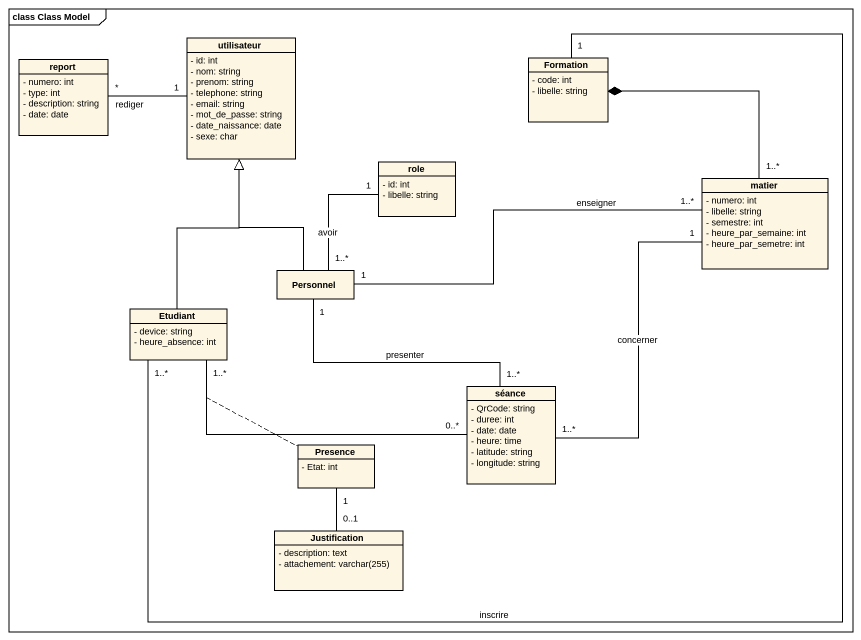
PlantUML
@startuml
mainframe class Class Model
hide circle
hide empty members
skinparam classAttributeIconSize 0
class utilisateur {
  - id: int
  - nom: string
  - prenom: string
  - telephone: string
  - email: string
  - mot_de_passe: string
  - date_naissance: date
  - sexe: char
}
class report {
  - numero: int
  - type: int
  - description: string
  - date: date
}
class Formation {
  - code: int
  - libelle: string
}
class role {
  - id: int
  - libelle: string
}
class matier {
  - numero: int
  - libelle: string
  - semestre: int
  - heure_par_semaine: int
  - heure_par_semetre: int
}
class Personnel
class Etudiant {
  - device: string
  - heure_absence: int
}
class séance {
  - QrCode: string
  - duree: int
  - date: date
  - heure: time
  - latitude: string
  - longitude: string
}
class Presence {
  - Etat: int
}
class Justification {
  - description: text
  {field} - attachement: varchar(255)
}
utilisateur "1" -left- "*" report : rediger
matier "1..*" -up-* Formation
Personnel -up-|> utilisateur
Personnel "1..*" -up- "1" role : avoir
Personnel "1" -right- "1..*" matier : enseigner
Personnel "1" -- "1..*" séance : presenter
Etudiant -up-|> utilisateur
Etudiant "1..*" -up- "1" Formation : inscrire
Etudiant "1..*" -right- "0..*" séance
(Etudiant, séance) .. Presence
séance "1..*" -up- "1" matier : concerner
Presence "1" -- "0..1" Justification
@enduml
